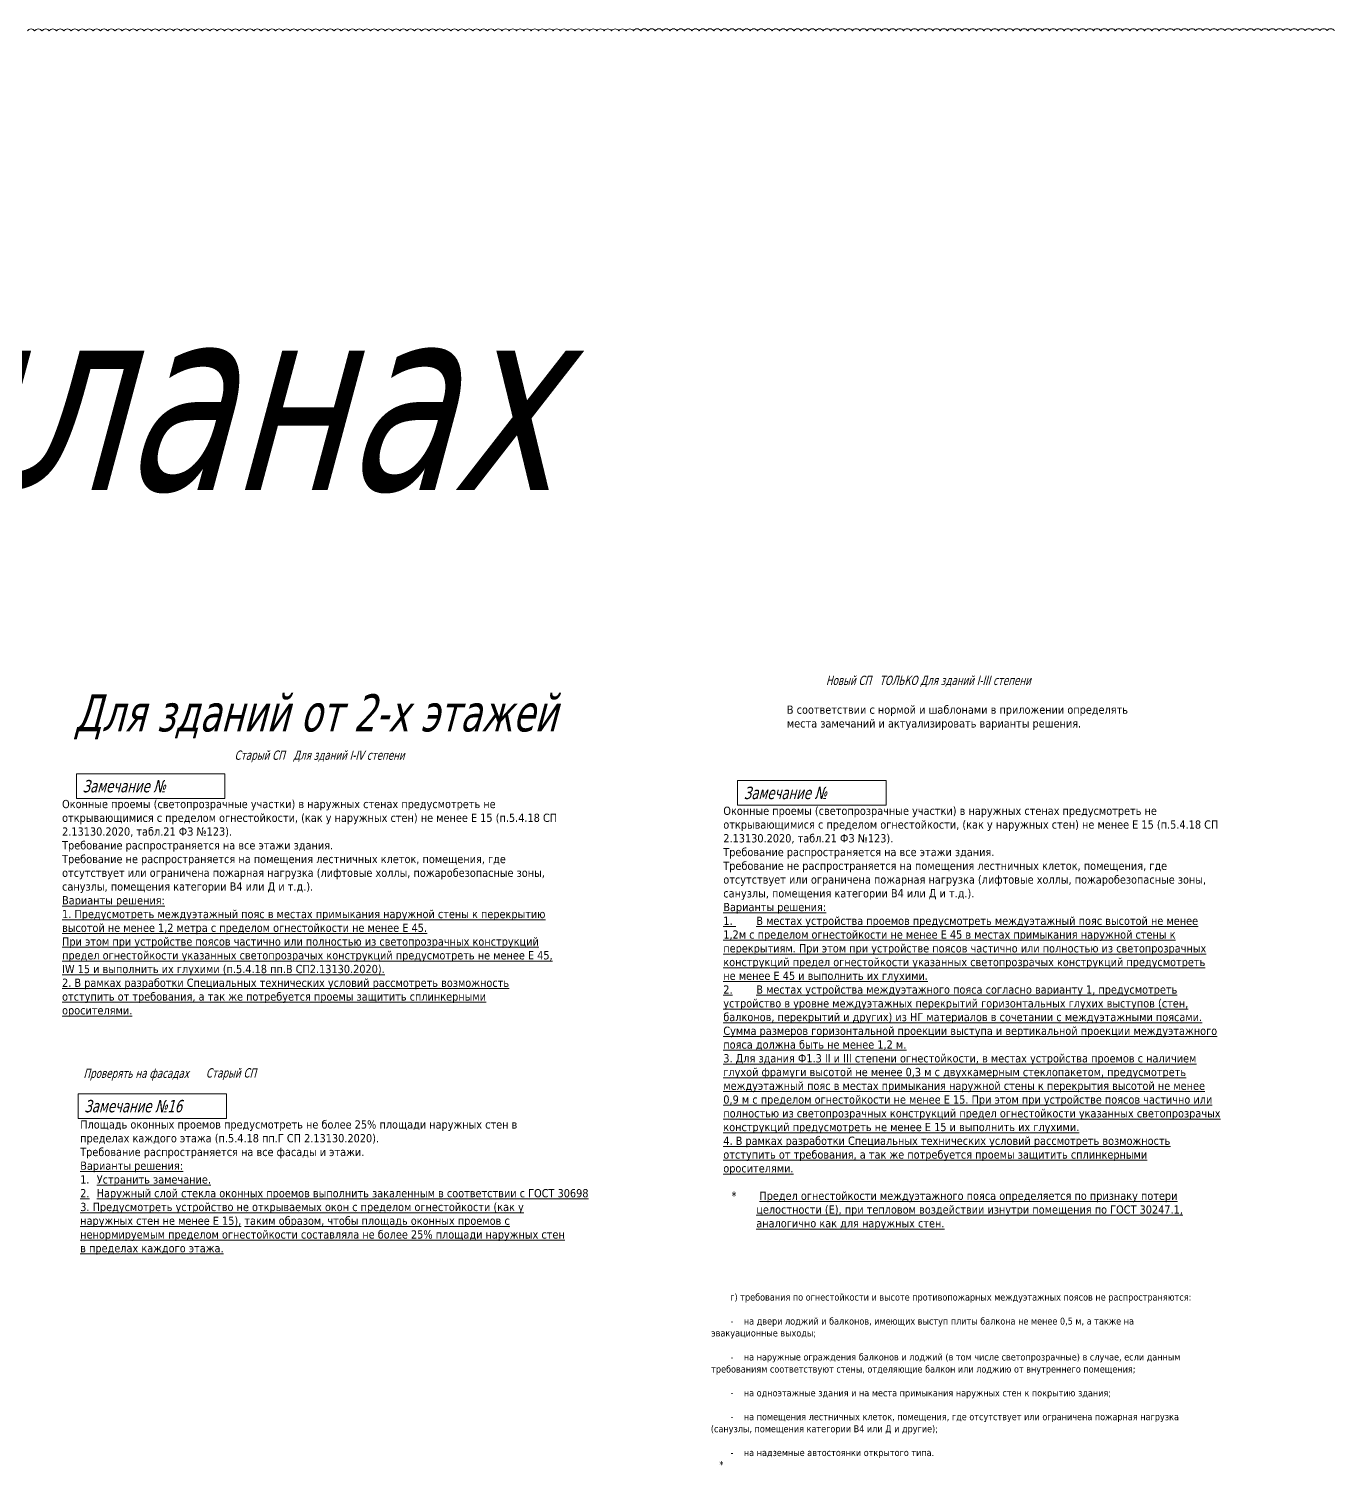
# Model space of a CAD drawing. Header units: millimetres. Extents: x -204396 to 1997851, y -2958255 to 237418.
# Drawn here: x 977548 to 1072442, y 132886 to 237390 of the extents above; entities that cross this region are included whole.
import ezdxf

# ---------------------------------------------------------------- set-up
doc = ezdxf.new("R2010")
doc.units = ezdxf.units.MM
doc.layers.add('экспертиза', color=1, linetype='Continuous', lineweight=0)
doc.layers.add('экспертиза ДУ', color=1, linetype='Continuous', lineweight=0)
doc.styles.add('ЭКСПЕРТИЗА', font='tahoma.ttf')

msp = doc.modelspace()

# ---------------------------------------------------------------- linework, layer by layer
at = {"layer": 'экспертиза'}
msp.add_lwpolyline([(1072521, 237252, 0.5205671), (1071990, 237252, 0.5205671), (1071459, 237252, 0.5205671), (1070928, 237252, 0.5205671), (1070397, 237252, 0.5205671), (1069865, 237251, 0.5205671), (1069334, 237251, 0.5205671), (1068803, 237251, 0.5205671), (1068272, 237251, 0.5205671), (1067741, 237251, 0.5205671), (1067210, 237251, 0.5205671), (1066679, 237251, 0.5205671), (1066148, 237251, 0.5205671), (1065616, 237251, 0.5205671), (1065085, 237251, 0.5205671), (1064554, 237250, 0.5205671), (1064023, 237250, 0.5205671), (1063492, 237250, 0.5205671), (1062961, 237250, 0.5205671), (1062430, 237250, 0.5205671), (1061898, 237250, 0.5205671), (1061367, 237250, 0.5205671), (1060836, 237250, 0.5205671), (1060305, 237250, 0.5205671), (1059774, 237249, 0.5205671), (1059243, 237249, 0.5205671), (1058712, 237249, 0.5205671), (1058180, 237249, 0.5205671), (1057649, 237249, 0.5205671), (1057118, 237249, 0.5205671), (1056587, 237249, 0.5205671), (1056056, 237249, 0.5205671), (1055525, 237249, 0.5205671), (1054994, 237248, 0.5205671), (1054462, 237248, 0.5205671), (1053931, 237248, 0.5205671), (1053400, 237248, 0.5205671), (1052869, 237248, 0.5205671), (1052338, 237248, 0.5205671), (1051807, 237248, 0.5205671), (1051276, 237248, 0.5205671), (1050744, 237248, 0.5205671), (1050213, 237247, 0.5205671), (1049682, 237247, 0.5205671), (1049151, 237247, 0.5205671), (1048620, 237247, 0.5205671), (1048089, 237247, 0.5205671), (1047558, 237247, 0.5205671), (1047027, 237247, 0.5205671), (1046495, 237247, 0.5205671), (1045964, 237247, 0.5205671), (1045433, 237246, 0.5205671), (1044902, 237246, 0.5205671), (1044371, 237246, 0.5205671), (1043840, 237246, 0.5205671), (1043309, 237246, 0.5205671), (1042777, 237246, 0.5205671), (1042246, 237246, 0.5205671), (1041715, 237246, 0.5205671), (1041184, 237246, 0.5205671), (1040653, 237245, 0.5205671), (1040122, 237245, 0.5205671), (1039591, 237245, 0.5205671), (1039059, 237245, 0.5205671), (1038528, 237245, 0.5205671), (1037997, 237245, 0.5205671), (1037466, 237245, 0.5205671), (1036935, 237245, 0.5205671), (1036404, 237245, 0.5205671), (1035873, 237245, 0.5205671), (1035341, 237244, 0.5205671), (1034810, 237244, 0.5205671), (1034279, 237244, 0.5205671), (1033748, 237244, 0.5205671), (1033217, 237244, 0.5205671), (1032686, 237244, 0.5205671), (1032155, 237244, 0.5205671), (1031623, 237244, 0.5205671), (1031092, 237244, 0.5205671), (1030561, 237243, 0.5205671), (1030030, 237243, 0.5205671), (1029499, 237243, 0.5205671), (1028968, 237243, 0.5205671), (1028437, 237243, 0.5205671), (1027906, 237243, 0.5205671), (1027374, 237243, 0.5205671), (1026843, 237243, 0.5205671), (1026312, 237243, 0.5205671), (1025781, 237242, 0.5205671), (1025250, 237242, 0.5205671), (1024719, 237242, 0.5205671), (1024188, 237242, 0.5205671), (1023656, 237242, 0.5205671), (1023125, 237242, 0.5205671), (1022594, 237242, 0.5205671), (1022063, 237242, 0.5205671), (1021532, 237242, 0.5205671), (1021001, 237241, 0.5205671), (1020470, 237241, 0.5205671), (1019938, 237241, 0.5205671), (1019407, 237241, 0.5205671), (1018876, 237241, 0.5205671), (1018345, 237241, 0.5205671), (1017814, 237241, 0.5205671), (1017283, 237241, 0.5205671), (1016752, 237241, 0.5205671), (1016220, 237240, 0.5205671), (1015689, 237240, 0.5205671), (1015158, 237240, 0.5205671), (1014627, 237240, 0.5205671), (1014096, 237240, 0.5205671), (1013565, 237240, 0.5205671), (1013034, 237240, 0.5205671), (1012502, 237240, 0.5205671), (1011971, 237240, 0.5205671), (1011440, 237239, 0.5205671), (1010909, 237239, 0.5205671), (1010378, 237239, 0.5205671), (1009847, 237239, 0.5205671), (1009316, 237239, 0.5205671), (1008785, 237239, 0.5205671), (1008253, 237239, 0.5205671), (1007722, 237239, 0.5205671), (1007191, 237239, 0.5205671), (1006660, 237239, 0.5205671), (1006129, 237238, 0.5205671), (1005598, 237238, 0.5205671), (1005067, 237238, 0.5205671), (1004535, 237238, 0.5205671), (1004004, 237238, 0.5205671), (1003473, 237238, 0.5205671), (1002942, 237238, 0.5205671), (1002411, 237238, 0.5205671), (1001880, 237238, 0.5205671), (1001349, 237237, 0.5205671), (1000817, 237237, 0.5205671), (1000286, 237237, 0.5205671), (999755, 237237, 0.5205671), (999224, 237237, 0.5205671), (998693, 237237, 0.5205671), (998162, 237237, 0.5205671), (997631, 237237, 0.5205671), (997099, 237237, 0.5205671), (996568, 237236, 0.5205671), (996037, 237236, 0.5205671), (995506, 237236, 0.5205671), (994975, 237236, 0.5205671), (994444, 237236, 0.5205671), (993913, 237236, 0.5205671), (993381, 237236, 0.5205671), (992850, 237236, 0.5205671), (992319, 237236, 0.5205671), (991788, 237235, 0.5205671), (991257, 237235, 0.5205671), (990726, 237235, 0.5205671), (990195, 237235, 0.5205671), (989664, 237235, 0.5205671), (989132, 237235, 0.5205671), (988601, 237235, 0.5205671), (988070, 237235, 0.5205671), (987539, 237235, 0.5205671), (987008, 237234, 0.5205671), (986477, 237234, 0.5205671), (985946, 237234, 0.5205671), (985414, 237234, 0.5205671), (984883, 237234, 0.5205671), (984352, 237234, 0.5205671), (983821, 237234, 0.5205671), (983290, 237234, 0.5205671), (982759, 237234, 0.5205671), (982228, 237233, 0.5205671), (981696, 237233, 0.5205671), (981165, 237233, 0.5205671), (980634, 237233, 0.5205671), (980103, 237233, 0.5205671), (979572, 237233, 0.5205671), (979041, 237233, 0.5205671), (978510, 237233, 0.5205671), (977978, 237233, 0.5205671), (977447, 237233, 0.5205671)], format="xyb", dxfattribs=at)
at = {"layer": 'экспертиза', "lineweight": 0, "transparency": 33554687}
for points in [[(981012, 183190), (991812, 183190), (991812, 181390), (981012, 181390), (981012, 183190)], [(1029111, 182699), (1039911, 182699), (1039911, 180899), (1029111, 180899), (1029111, 182699)], [(981138, 159912), (991938, 159912), (991938, 158112), (981138, 158112), (981138, 159912)]]:
    msp.add_lwpolyline(points, dxfattribs=at)

# ---------------------------------------------------------------- texts
at = {"layer": 'экспертиза', "color": 2, "lineweight": 0, "style": 'ЭКСПЕРТИЗА', "oblique": 14.99998, "width": 0.8}
for s, height, p in [('Общие требования выдаваемые на планах', 13500, (726055, 203842)), ('Новый СП   ТОЛЬКО Для зданий I-III степени', 675, (1035541, 189649)), ('Старый СП   Для зданий I-IV степени', 675, (992521, 184206)), ('Проверять на фасадах ', 675, (981532, 161067)), ('Старый СП', 675, (990436, 161094))]:
    msp.add_text(s, height=height, dxfattribs=at).set_placement(p)
at = {"layer": 'экспертиза', "lineweight": 0, "ltscale": 100, "transparency": 33554687, "style": 'ЭКСПЕРТИЗА', "oblique": 14.99998, "width": 0.8}
for s, p in [('Замечание №', (981462, 181840)), ('Замечание №', (1029561, 181349)), ('Замечание №16', (981588, 158562))]:
    msp.add_text(s, height=900, dxfattribs=at).set_placement(p)
at = {"layer": 'экспертиза', "color": 2, "style": 'ЭКСПЕРТИЗА'}
for s, p in [('г) требования по огнестойкости и высоте противопожарных междуэтажных поясов не распространяются:', (1028578, 144867)), ('-    на двери лоджий и балконов, имеющих выступ плиты балкона не менее 0,5 м, а также на', (1028602, 143122)), ('эвакуационные выходы;', (1027190, 142255)), ('требованиям соответствуют стены, отделяющие балкон или лоджию от внутреннего помещения;', (1027191, 139631)), ('-    на наружные ограждения балконов и лоджий (в том числе светопрозрачные) в случае, если данным', (1028602, 140510)), ('-    на одноэтажные здания и на места примыкания наружных стен к покрытию здания;', (1028602, 137898)), ('-    на помещения лестничных клеток, помещения, где отсутствует или ограничена пожарная нагрузка', (1028602, 136165)), ('(санузлы, помещения категории В4 или Д и другие);', (1027162, 135289)), ('-    на надземные автостоянки открытого типа.', (1028602, 133556)), ('*', (1027783, 132689))]:
    msp.add_text(s, height=500, dxfattribs=at).set_placement(p)
at = {"layer": 'экспертиза', "color": 2, "lineweight": 0, "ltscale": 100, "insert": (1032695, 188156), "char_height": 600, "width": 25693.39, "attachment_point": 1, "style": 'ЭКСПЕРТИЗА'}
msp.add_mtext('\\pt1200;В соответствии с нормой и шаблонами в приложении определять места замечаний и актуализировать варианты решения. ', dxfattribs=at)
at = {"layer": 'экспертиза', "lineweight": 0, "ltscale": 100, "char_height": 600, "attachment_point": 1, "style": 'ЭКСПЕРТИЗА'}
for s, insert, width in [('\\pt1200;Оконные проемы (светопрозрачные участки) в наружных стенах предусмотреть не открывающимися с пределом огнестойкости, ({\\C2;как у наружных стен) }не менее{\\C2; E 15} (п.5.4.18 СП 2.13130.2020, табл.21 ФЗ №123).\\PТребование распространяется на все этажи здания.\\PТребование не распространяется на помещения лестничных клеток, помещения, где отсутствует или ограничена пожарная нагрузка (лифтовые холлы, пожаробезопасные зоны, санузлы, помещения категории В4 или Д и т.д.).\\P{\\L\\C6;Варианты решения:\\P1. Предусмотреть междуэтажный пояс в местах примыкания наружной стены к перекрытию высотой не менее 1,2 метра с пределом огнестойкости не менее E 45.\\PПри этом при устройстве поясов частично или полностью из светопрозрачных конструкций предел огнестойкости указанных светопрозрачых конструкций предусмотреть не менее E 45, IW 15 и выполнить их глухими (п.5.4.18 пп.В СП2.13130.2020).\\P2. В рамках разработки Специальных технических условий рассмотреть возможность отступить от требования, а так же потребуется проемы защитить сплинкерными оросителями.}', (979973, 181290), 36060.75), ('\\A1;\\pt1200;Оконные проемы (светопрозрачные участки) в наружных стенах предусмотреть не открывающимися с пределом огнестойкости, ({\\A0;как у наружных стен}) не менее E 15 (п.5.4.18 СП 2.13130.2020, табл.21 ФЗ №123).\\PТребование распространяется на все этажи здания.\\PТребование не распространяется на помещения лестничных клеток, помещения, где отсутствует или ограничена пожарная нагрузка (лифтовые холлы, пожаробезопасные зоны, санузлы, помещения категории В4 или Д и т.д.).\\P{\\L\\C6;Варианты решения:\\P\\ptz;1. ^IВ местах устройства проемов предусмотреть междуэтажный пояс высотой не менее 1,2м с пределом огнестойкости не менее \\C2;E 45\\C6; в местах примыкания наружной стены к перекрытиям. При этом при устройстве поясов частично или полностью из светопрозрачных конструкций предел огнестойкости указанных светопрозрачых конструкций предусмотреть не менее \\C2;E 45\\C6; и выполнить их глухими.\\P2.^IВ местах устройства междуэтажного пояса согласно варианту 1, предусмотреть устройство в уровне междуэтажных перекрытий горизонтальных глухих выступов (стен, балконов, перекрытий и других) из НГ материалов в сочетании с междуэтажными поясами. Сумма размеров горизонтальной проекции выступа и вертикальной проекции междуэтажного пояса должна быть не менее 1,2 м.\\P\\pt1200;\\C2;3. Для здания Ф1.3 II и III степени огнестойкости, в местах устройства проемов с наличием глухой фрамуги высотой не менее 0,3 м с двухкамерным стеклопакетом, предусмотреть междуэтажный пояс в местах примыкания наружной стены к перекрытия высотой не менее 0,9 м с пределом огнестойкости не менее E 15. При этом при устройстве поясов частично или полностью из светопрозрачных конструкций предел огнестойкости указанных светопрозрачых конструкций предусмотреть не менее E 15 и выполнить их глухими.\\C6;\\P4. В рамках разработки Специальных технических условий рассмотреть возможность отступить от требования, а так же потребуется проемы защитить сплинкерными оросителями.\\P\\P\\pi-1800,l2400,t2400;\\l*^I\\L Предел огнестойкости междуэтажного пояса определяется по признаку потери целостности (Е), при тепловом воздействии изнутри помещения по ГОСТ 30247.1, аналогично как для наружных стен.}', (1028072, 180798), 36060.75), ('\\pt1200;Площадь оконных проемов предусмотреть не более 25% площади наружных стен в пределах каждого этажа (п.5.4.18 пп.Г СП 2.13130.2020).\\PТребование распространяется на все фасады и этажи.\\P{\\L\\C6;Варианты решения:\\P\\l1.^I\\LУстранить замечание.\\P2.^IНаружный слой стекла оконных проемов выполнить закаленным в соответствии с ГОСТ 30698\\P3. Предусмотреть устройство не открываемых окон с пределом огнестойкости \\C2;(как у наружных стен не менее E 15)\\C6;, таким образом, чтобы площадь оконных проемов с ненормируемым пределом огнестойкости составляла не более 25% площади наружных стен в пределах каждого этажа.}', (981293, 157980), 35197.83)]:
    msp.add_mtext(s, dxfattribs=dict(at, insert=insert, width=width))
at = {"layer": 'экспертиза ДУ', "color": 2, "lineweight": 0, "style": 'ЭКСПЕРТИЗА', "oblique": 14.99998, "width": 0.8}
msp.add_text('Для зданий от 2-х этажей', height=2700, dxfattribs=at).set_placement((980859, 186276))

doc.saveas('drawing.dxf')
